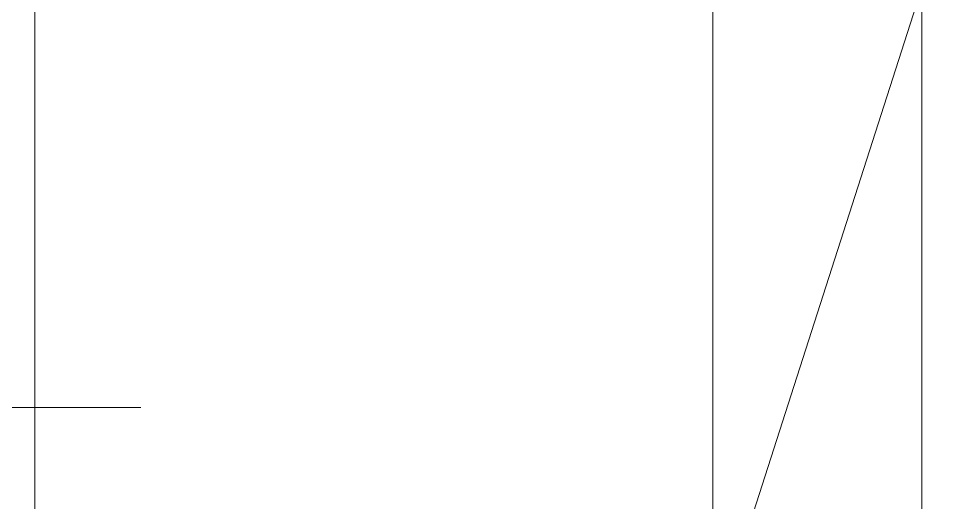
# Model space of a CAD drawing. Header units: millimetres. Extents: x -152400 to 152400, y -152400 to 152400.
# Drawn here: x 782 to 1452, y 2702 to 3049 of the extents above; entities that cross this region are included whole.
import ezdxf

# ---------------------------------------------------------------- set-up
doc = ezdxf.new("R2010")
doc.units = ezdxf.units.MM
for name, color, linetype, lineweight in [('A-FLOR', 192, 'Continuous', 15), ('A-GENM', 13, 'Continuous', 9), ('A-WALL', 113, 'Continuous', 15)]:
    doc.layers.add(name, color=color, linetype=linetype, lineweight=lineweight)

# ---------------------------------------------------------------- blocks, each defined once
blk = doc.blocks.new('5bc304ca5557edc8a25e7dc579b128100e9c284c - 5bc304ca5557edc8a25e7dc579b128100e9c284c-2050862-Cover Sheet View')
at = {"layer": 'A-GENM'}
blk.add_line((-230, 0), (230, 0), dxfattribs=at)

msp = doc.modelspace()

# ---------------------------------------------------------------- block references
at = {"layer": 'A-GENM', "rotation": 180}
msp.add_blockref('5bc304ca5557edc8a25e7dc579b128100e9c284c - 5bc304ca5557edc8a25e7dc579b128100e9c284c-2050862-Cover Sheet View', (640, 2770), dxfattribs=at)

# ---------------------------------------------------------------- meshes
at = {"layer": 'A-FLOR', "lineweight": 18}
mesh = msp.add_polyface(dxfattribs=at)
corners = [(-1339, 2454), (1430, 2454), (1430, 4307), (3741, 4307), (3741, -1965), (-1339, -1965)]
mesh.append_faces([[corners[k] for k in face] for face in [(3, 4, 1, 2)]], dxfattribs={"vtx1": -1})
mesh.append_faces([[corners[k] for k in face] for face in [(5, 0, 1, 4)]], dxfattribs={"vtx2": -1})
mesh = msp.add_polyface(dxfattribs=at)
corners = [(-1339, 2454, 1), (-1339, -1965, 1), (3741, -1965, 1), (3741, 4307, 1), (1430, 4307, 1), (1430, 2454, 1)]
mesh.append_faces([[corners[k] for k in face] for face in [(5, 2, 3, 4)]], dxfattribs={"vtx0": -1})
mesh.append_faces([[corners[k] for k in face] for face in [(5, 0, 1, 2)]], dxfattribs={"vtx3": -1})
mesh = msp.add_polyface(dxfattribs=at)
corners = [(1430, 4307), (1430, 2454), (1430, 2454, 1), (1430, 4307, 1)]
mesh.append_faces([[corners[k] for k in face] for face in [(0, 1, 2, 3)]])
mesh = msp.add_polyface(dxfattribs=at)
corners = [(794, 3071), (1280, 3071), (1280, 2604), (794, 2604)]
mesh.append_faces([[corners[k] for k in face] for face in [(3, 0, 1, 2)]])
mesh = msp.add_polyface(dxfattribs=at)
corners = [(794, 3071, 1), (794, 2604, 1), (1280, 2604, 1), (1280, 3071, 1)]
mesh.append_faces([[corners[k] for k in face] for face in [(2, 3, 0, 1)]])
mesh = msp.add_polyface(dxfattribs=at)
corners = [(794, 3071), (794, 2604), (794, 2604, 1), (794, 3071, 1)]
mesh.append_faces([[corners[k] for k in face] for face in [(0, 1, 2, 3)]])
mesh = msp.add_polyface(dxfattribs=at)
corners = [(1280, 2604), (1280, 3071), (1280, 3071, 1), (1280, 2604, 1)]
mesh.append_faces([[corners[k] for k in face] for face in [(0, 1, 2, 3)]])
at = {"layer": 'A-WALL', "lineweight": 18}
mesh = msp.add_polyface(dxfattribs=at)
corners = [(794, 3071), (794, 2604), (794, 2454), (694, 2454), (694, 2604), (694, 3071)]
mesh.append_faces([[corners[k] for k in face] for face in [(4, 1, 2, 3)]], dxfattribs={"vtx0": -1})
mesh.append_faces([[corners[k] for k in face] for face in [(5, 0, 1, 4)]], dxfattribs={"vtx2": -1})
mesh = msp.add_polyface(dxfattribs=at)
corners = [(794, 2454, 2580), (794, 2604, 2580), (794, 3071, 2580), (694, 3071, 2580), (694, 2604, 2580), (694, 2454, 2580)]
mesh.append_faces([[corners[k] for k in face] for face in [(0, 1, 4, 5)]], dxfattribs={"vtx1": -1})
mesh.append_faces([[corners[k] for k in face] for face in [(1, 2, 3, 4)]], dxfattribs={"vtx3": -1})
mesh = msp.add_polyface(dxfattribs=at)
corners = [(794, 2454), (794, 2604), (794, 3071), (794, 3071, 2580), (794, 2604, 2580), (794, 2454, 2580)]
mesh.append_faces([[corners[k] for k in face] for face in [(1, 4, 5, 0)]], dxfattribs={"vtx0": -1})
mesh.append_faces([[corners[k] for k in face] for face in [(1, 2, 3, 4)]], dxfattribs={"vtx3": -1})
mesh = msp.add_polyface(dxfattribs=at)
corners = [(1280, 2454), (1280, 2454, 2580), (1280, 2604, 2580), (1280, 3071, 2580), (1280, 3071), (1280, 2604)]
mesh.append_faces([[corners[k] for k in face] for face in [(1, 2, 5, 0)]], dxfattribs={"vtx1": -1})
mesh.append_faces([[corners[k] for k in face] for face in [(3, 4, 5, 2)]], dxfattribs={"vtx2": -1})
mesh = msp.add_polyface(dxfattribs=at)
corners = [(1430, 3071), (1430, 2454), (1280, 2454), (1280, 2604), (1280, 3071)]
mesh.append_faces([[corners[k] for k in face] for face in [(3, 0, 1, 2)]], dxfattribs={"vtx0": -1})
mesh.append_faces([[corners[k] for k in face] for face in [(3, 4, 0)]], dxfattribs={"vtx2": -1})
mesh = msp.add_polyface(dxfattribs=at)
corners = [(1430, 2454, 2580), (1430, 3071, 2580), (1280, 3071, 2580), (1280, 2604, 2580), (1280, 2454, 2580)]
mesh.append_faces([[corners[k] for k in face] for face in [(3, 0, 1, 2)]], dxfattribs={"vtx0": -1})
mesh.append_faces([[corners[k] for k in face] for face in [(3, 4, 0)]], dxfattribs={"vtx2": -1})
mesh = msp.add_polyface(dxfattribs=at)
corners = [(1430, 2454), (1430, 3071), (1430, 3071, 2580), (1430, 2454, 2580)]
mesh.append_faces([[corners[k] for k in face] for face in [(3, 0, 1, 2)]])

doc.saveas('drawing.dxf')
